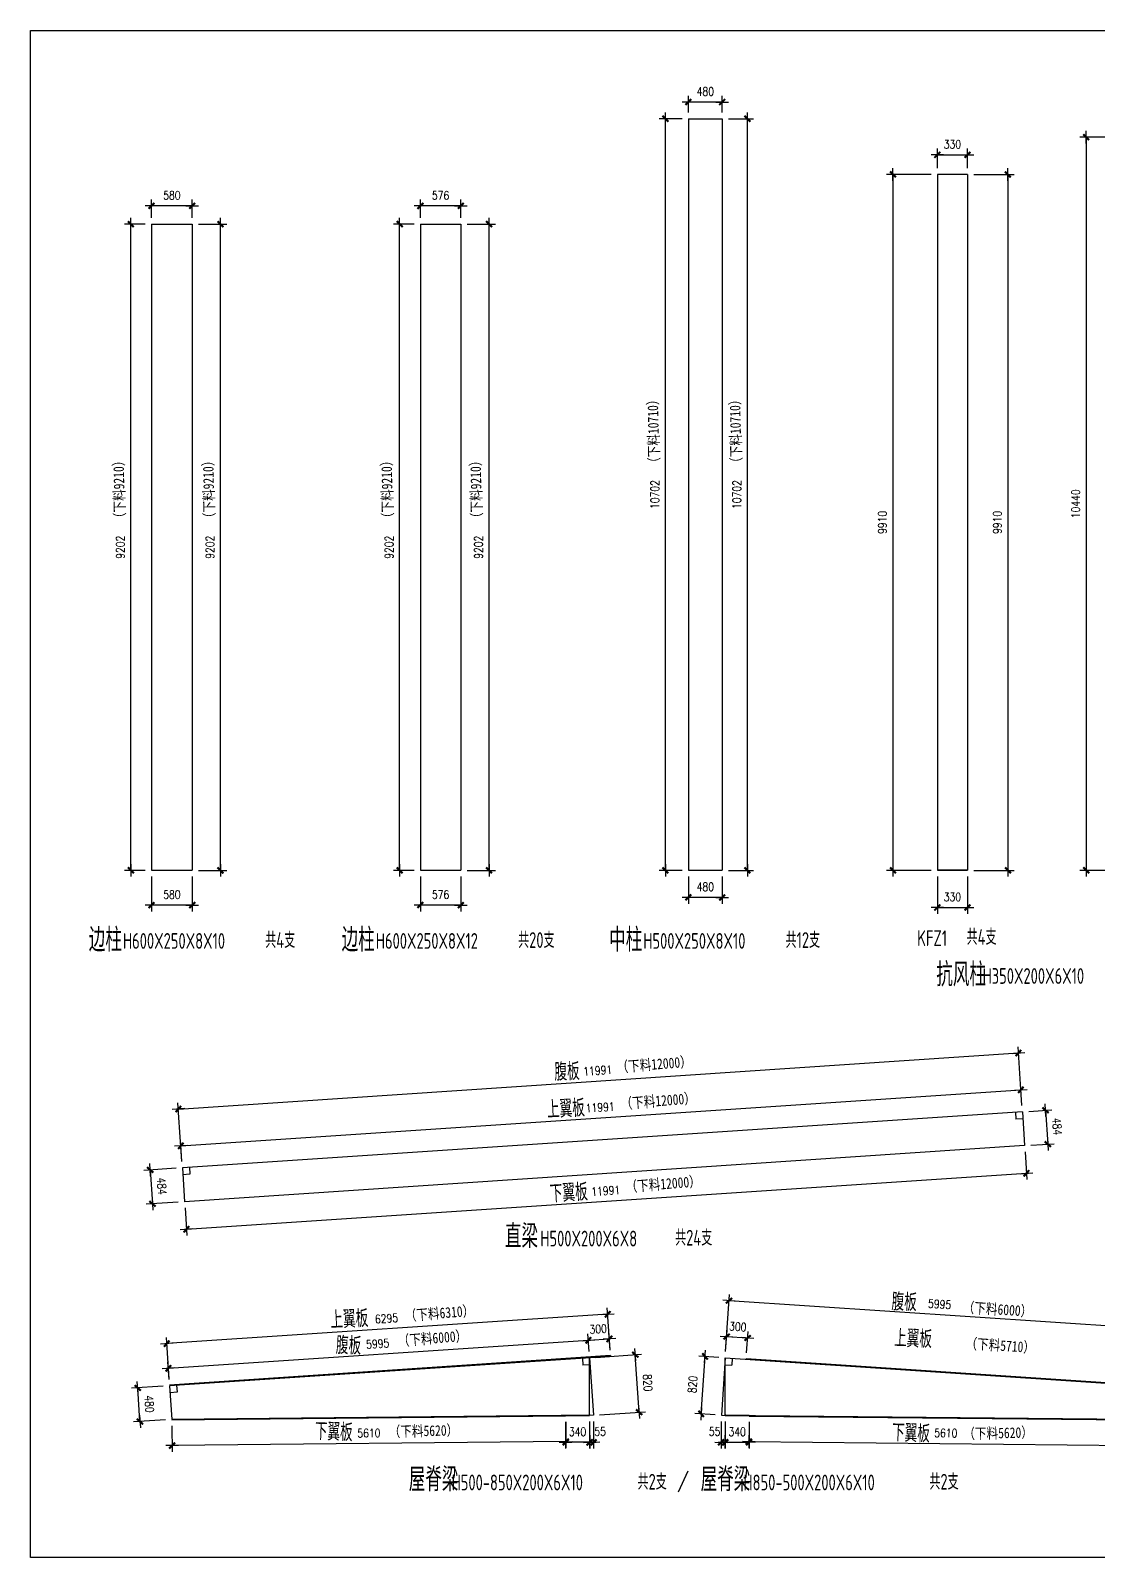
# Model space of a CAD drawing. Header units: millimetres. Extents: x 2451220 to 4527627, y -5186613 to -1639140.
# Drawn here: x 2515891 to 2531087, y -1719655 to -1697911 of the extents above; entities that cross this region are included whole.
import ezdxf

# ---------------------------------------------------------------- set-up
doc = ezdxf.new("R2010")
doc.units = ezdxf.units.MM
doc.header["$LTSCALE"] = 1000
doc.header["$PDMODE"] = 34
doc.linetypes.add('CENTER', pattern=[50.8, 31.75, -6.35, 6.35, -6.35])
doc.layers.add('轴线层', color=1, linetype='CENTER', lineweight=15)
doc.styles.add('-宋体', font='', dxfattribs={"width": 0.8})
doc.styles.add('DIM_FONT', font='simplex.shx', dxfattribs={"width": 0.8, "bigfont": 'hztxt.shx'})
doc.styles.get("Standard").update_dxf_attribs({"font": 'txt', "bigfont": 'gbcbig.shx'})
doc.styles.add('TSSD_Label', font='Tssdeng.shx', dxfattribs={"width": 0.7, "bigfont": 'hztxt.shx'})
doc.styles.get('-宋体').set_extended_font_data('SimSun')
doc.dimstyles.new('WGH(1)', dxfattribs={"dimscale": 1.2, "dimtxt": 100, "dimasz": 0.5, "dimexe": 75, "dimexo": 75, "dimgap": 75, "dimtad": 1, "dimdec": 0, "dimzin": 0, "dimdsep": 46, "dimtxsty": 'DIM_FONT', "dimblk1": '_DIMX', "dimblk2": '_DIMX', "dimsah": 1, "dimcen": 0.09, "dimclrd": 3, "dimclre": 3, "dimclrt": 7, "dimadec": 0, "dimazin": 0, "dimtfac": 1, "dimtdec": 0, "dimtix": 1, "dimtmove": 2, "dimatfit": 3, "dimldrblk": '_DIMX', "dimfxl": 1, "dimtolj": 1, "dimtzin": 0, "dimarcsym": 0})

# ---------------------------------------------------------------- blocks, each defined once
blk = doc.blocks.new('_DIMX')
blk.add_line((-150, 0), (150, 0))
at = {"const_width": 50}
blk.add_lwpolyline([(-70, -70), (70, 70)], dxfattribs=at)
blk = doc.blocks.new('*D1125')
at = {"color": 3, "lineweight": -2}
for p, q in [((2517524, -1700668), (2517230, -1700668)), ((2517320, -1709869), (2517320, -1700668)), ((2517524, -1709870), (2517230, -1709870))]:
    blk.add_line(p, q, dxfattribs=at)
at = {"layer": 'Defpoints', "color": 0}
for p in [(2517320, -1700668), (2517614, -1700668), (2517614, -1709870)]:
    blk.add_point(p, dxfattribs=at)
at = {"color": 3, "lineweight": -2, "xscale": 0.6, "yscale": 0.6, "zscale": 0.6}
for p, rotation in [((2517320, -1700668), 90), ((2517320, -1709870), 270)]:
    blk.add_blockref('_DIMX', p, dxfattribs=dict(at, rotation=rotation))
at = {"color": 7, "insert": (2517170, -1705269), "char_height": 120, "attachment_point": 5, "rotation": 90, "style": 'DIM_FONT'}
blk.add_mtext('\\A1;9202', dxfattribs=at)
blk = doc.blocks.new('*D1126')
at = {"color": 3, "lineweight": -2}
for p, q in [((2518284, -1700668), (2518686, -1700668)), ((2518596, -1709869), (2518596, -1700668)), ((2518284, -1709870), (2518686, -1709870))]:
    blk.add_line(p, q, dxfattribs=at)
at = {"layer": 'Defpoints', "color": 0}
for p in [(2518194, -1700668), (2518596, -1700668), (2518194, -1709870)]:
    blk.add_point(p, dxfattribs=at)
at = {"color": 3, "lineweight": -2, "xscale": 0.6, "yscale": 0.6, "zscale": 0.6}
for p, rotation in [((2518596, -1700668), 90), ((2518596, -1709870), 270)]:
    blk.add_blockref('_DIMX', p, dxfattribs=dict(at, rotation=rotation))
at = {"color": 7, "insert": (2518446, -1705269), "char_height": 120, "attachment_point": 5, "rotation": 90, "style": 'DIM_FONT'}
blk.add_mtext('\\A1;9202', dxfattribs=at)
blk = doc.blocks.new('*D1127')
at = {"color": 3, "lineweight": -2}
for p, q in [((2517614, -1709960), (2517614, -1710455)), ((2518194, -1709960), (2518194, -1710455)), ((2518194, -1710365), (2517615, -1710365))]:
    blk.add_line(p, q, dxfattribs=at)
at = {"layer": 'Defpoints', "color": 0}
for p in [(2517614, -1709870), (2518194, -1709870), (2517614, -1710365)]:
    blk.add_point(p, dxfattribs=at)
at = {"color": 3, "lineweight": -2, "xscale": 0.6, "yscale": 0.6, "zscale": 0.6, "rotation": 180}
blk.add_blockref('_DIMX', (2517614, -1710365), dxfattribs=at)
at = {"color": 3, "lineweight": -2, "xscale": 0.6, "yscale": 0.6, "zscale": 0.6}
blk.add_blockref('_DIMX', (2518194, -1710365), dxfattribs=at)
at = {"color": 7, "insert": (2517904, -1710215), "char_height": 120, "attachment_point": 5, "style": 'DIM_FONT'}
blk.add_mtext('\\A1;580', dxfattribs=at)
blk = doc.blocks.new('*D1128')
at = {"color": 3, "lineweight": -2}
for p, q in [((2517614, -1700578), (2517614, -1700318)), ((2518194, -1700578), (2518194, -1700318)), ((2518194, -1700408), (2517615, -1700408))]:
    blk.add_line(p, q, dxfattribs=at)
at = {"layer": 'Defpoints', "color": 0}
for p in [(2517614, -1700408), (2517614, -1700668), (2518194, -1700668)]:
    blk.add_point(p, dxfattribs=at)
at = {"color": 3, "lineweight": -2, "xscale": 0.6, "yscale": 0.6, "zscale": 0.6, "rotation": 180}
blk.add_blockref('_DIMX', (2517614, -1700408), dxfattribs=at)
at = {"color": 3, "lineweight": -2, "xscale": 0.6, "yscale": 0.6, "zscale": 0.6}
blk.add_blockref('_DIMX', (2518194, -1700408), dxfattribs=at)
at = {"color": 7, "insert": (2517904, -1700258), "char_height": 120, "attachment_point": 5, "style": 'DIM_FONT'}
blk.add_mtext('\\A1;580', dxfattribs=at)
blk = doc.blocks.new('*D1129')
at = {"color": 3, "lineweight": -2}
for p, q in [((2521353, -1700668), (2521058, -1700668)), ((2521148, -1709869), (2521148, -1700668)), ((2521353, -1709870), (2521058, -1709870))]:
    blk.add_line(p, q, dxfattribs=at)
at = {"layer": 'Defpoints', "color": 0}
for p in [(2521148, -1700668), (2521443, -1700668), (2521443, -1709870)]:
    blk.add_point(p, dxfattribs=at)
at = {"color": 3, "lineweight": -2, "xscale": 0.6, "yscale": 0.6, "zscale": 0.6}
for p, rotation in [((2521148, -1700668), 90), ((2521148, -1709870), 270)]:
    blk.add_blockref('_DIMX', p, dxfattribs=dict(at, rotation=rotation))
at = {"color": 7, "insert": (2520998, -1705269), "char_height": 120, "attachment_point": 5, "rotation": 90, "style": 'DIM_FONT'}
blk.add_mtext('\\A1;9202', dxfattribs=at)
blk = doc.blocks.new('*D1130')
at = {"color": 3, "lineweight": -2}
for p, q in [((2522109, -1700668), (2522511, -1700668)), ((2522421, -1709869), (2522421, -1700668)), ((2522109, -1709870), (2522511, -1709870))]:
    blk.add_line(p, q, dxfattribs=at)
at = {"layer": 'Defpoints', "color": 0}
for p in [(2522019, -1700668), (2522421, -1700668), (2522019, -1709870)]:
    blk.add_point(p, dxfattribs=at)
at = {"color": 3, "lineweight": -2, "xscale": 0.6, "yscale": 0.6, "zscale": 0.6}
for p, rotation in [((2522421, -1700668), 90), ((2522421, -1709870), 270)]:
    blk.add_blockref('_DIMX', p, dxfattribs=dict(at, rotation=rotation))
at = {"color": 7, "insert": (2522271, -1705269), "char_height": 120, "attachment_point": 5, "rotation": 90, "style": 'DIM_FONT'}
blk.add_mtext('\\A1;9202', dxfattribs=at)
blk = doc.blocks.new('*D1131')
at = {"color": 3, "lineweight": -2}
for p, q in [((2521443, -1709960), (2521443, -1710455)), ((2522019, -1709960), (2522019, -1710455)), ((2522018, -1710365), (2521443, -1710365))]:
    blk.add_line(p, q, dxfattribs=at)
at = {"layer": 'Defpoints', "color": 0}
for p in [(2521443, -1709870), (2522019, -1709870), (2521443, -1710365)]:
    blk.add_point(p, dxfattribs=at)
at = {"color": 3, "lineweight": -2, "xscale": 0.6, "yscale": 0.6, "zscale": 0.6, "rotation": 180}
blk.add_blockref('_DIMX', (2521443, -1710365), dxfattribs=at)
at = {"color": 3, "lineweight": -2, "xscale": 0.6, "yscale": 0.6, "zscale": 0.6}
blk.add_blockref('_DIMX', (2522019, -1710365), dxfattribs=at)
at = {"color": 7, "insert": (2521731, -1710215), "char_height": 120, "attachment_point": 5, "style": 'DIM_FONT'}
blk.add_mtext('\\A1;576', dxfattribs=at)
blk = doc.blocks.new('*D1132')
at = {"color": 3, "lineweight": -2}
for p, q in [((2521443, -1700578), (2521443, -1700318)), ((2522019, -1700578), (2522019, -1700318)), ((2522018, -1700408), (2521443, -1700408))]:
    blk.add_line(p, q, dxfattribs=at)
at = {"layer": 'Defpoints', "color": 0}
for p in [(2521443, -1700408), (2521443, -1700668), (2522019, -1700668)]:
    blk.add_point(p, dxfattribs=at)
at = {"color": 3, "lineweight": -2, "xscale": 0.6, "yscale": 0.6, "zscale": 0.6, "rotation": 180}
blk.add_blockref('_DIMX', (2521443, -1700408), dxfattribs=at)
at = {"color": 3, "lineweight": -2, "xscale": 0.6, "yscale": 0.6, "zscale": 0.6}
blk.add_blockref('_DIMX', (2522019, -1700408), dxfattribs=at)
at = {"color": 7, "insert": (2521731, -1700258), "char_height": 120, "attachment_point": 5, "style": 'DIM_FONT'}
blk.add_mtext('\\A1;576', dxfattribs=at)
blk = doc.blocks.new('*D1137')
at = {"color": 3, "lineweight": -2}
for p, q in [((2525261, -1709960), (2525261, -1710345)), ((2525741, -1709960), (2525741, -1710345)), ((2525740, -1710255), (2525262, -1710255))]:
    blk.add_line(p, q, dxfattribs=at)
at = {"layer": 'Defpoints', "color": 0}
for p in [(2525261, -1709870), (2525741, -1709870), (2525261, -1710255)]:
    blk.add_point(p, dxfattribs=at)
at = {"color": 3, "lineweight": -2, "xscale": 0.6, "yscale": 0.6, "zscale": 0.6, "rotation": 180}
blk.add_blockref('_DIMX', (2525261, -1710255), dxfattribs=at)
at = {"color": 3, "lineweight": -2, "xscale": 0.6, "yscale": 0.6, "zscale": 0.6}
blk.add_blockref('_DIMX', (2525741, -1710255), dxfattribs=at)
at = {"color": 7, "insert": (2525501, -1710105), "char_height": 120, "attachment_point": 5, "style": 'DIM_FONT'}
blk.add_mtext('\\A1;480', dxfattribs=at)
blk = doc.blocks.new('*D1138')
at = {"color": 3, "lineweight": -2}
for p, q in [((2525171, -1699168), (2524843, -1699168)), ((2524933, -1709869), (2524933, -1699168)), ((2525171, -1709870), (2524843, -1709870))]:
    blk.add_line(p, q, dxfattribs=at)
at = {"layer": 'Defpoints', "color": 0}
for p in [(2524933, -1699168), (2525261, -1699168), (2525261, -1709870)]:
    blk.add_point(p, dxfattribs=at)
at = {"color": 3, "lineweight": -2, "xscale": 0.6, "yscale": 0.6, "zscale": 0.6}
for p, rotation in [((2524933, -1699168), 90), ((2524933, -1709870), 270)]:
    blk.add_blockref('_DIMX', p, dxfattribs=dict(at, rotation=rotation))
at = {"color": 7, "insert": (2524783, -1704519), "char_height": 120, "attachment_point": 5, "rotation": 90, "style": 'DIM_FONT'}
blk.add_mtext('\\A1;10702', dxfattribs=at)
blk = doc.blocks.new('*D1139')
at = {"color": 3, "lineweight": -2}
for p, q in [((2525831, -1699168), (2526190, -1699168)), ((2526100, -1709869), (2526100, -1699168)), ((2525831, -1709870), (2526190, -1709870))]:
    blk.add_line(p, q, dxfattribs=at)
at = {"layer": 'Defpoints', "color": 0}
for p in [(2525741, -1699168), (2526100, -1699168), (2525741, -1709870)]:
    blk.add_point(p, dxfattribs=at)
at = {"color": 3, "lineweight": -2, "xscale": 0.6, "yscale": 0.6, "zscale": 0.6}
for p, rotation in [((2526100, -1699168), 90), ((2526100, -1709870), 270)]:
    blk.add_blockref('_DIMX', p, dxfattribs=dict(at, rotation=rotation))
at = {"color": 7, "insert": (2525950, -1704519), "char_height": 120, "attachment_point": 5, "rotation": 90, "style": 'DIM_FONT'}
blk.add_mtext('\\A1;10702', dxfattribs=at)
blk = doc.blocks.new('*D1140')
at = {"color": 3, "lineweight": -2}
for p, q in [((2525261, -1699078), (2525261, -1698839)), ((2525740, -1698929), (2525262, -1698929)), ((2525741, -1699078), (2525741, -1698839))]:
    blk.add_line(p, q, dxfattribs=at)
at = {"layer": 'Defpoints', "color": 0}
for p in [(2525261, -1698929), (2525261, -1699168), (2525741, -1699168)]:
    blk.add_point(p, dxfattribs=at)
at = {"color": 3, "lineweight": -2, "xscale": 0.6, "yscale": 0.6, "zscale": 0.6, "rotation": 180}
blk.add_blockref('_DIMX', (2525261, -1698929), dxfattribs=at)
at = {"color": 3, "lineweight": -2, "xscale": 0.6, "yscale": 0.6, "zscale": 0.6}
blk.add_blockref('_DIMX', (2525741, -1698929), dxfattribs=at)
at = {"color": 7, "insert": (2525501, -1698779), "char_height": 120, "attachment_point": 5, "style": 'DIM_FONT'}
blk.add_mtext('\\A1;480', dxfattribs=at)
blk = doc.blocks.new('*D1141')
at = {"color": 3, "lineweight": -2}
for p, q in [((2528716, -1699960), (2528084, -1699960)), ((2528174, -1699960), (2528174, -1709869)), ((2528716, -1709870), (2528084, -1709870))]:
    blk.add_line(p, q, dxfattribs=at)
at = {"layer": 'Defpoints', "color": 0}
for p in [(2528806, -1699960), (2528174, -1709870), (2528806, -1709870)]:
    blk.add_point(p, dxfattribs=at)
at = {"color": 3, "lineweight": -2, "xscale": 0.6, "yscale": 0.6, "zscale": 0.6}
for p, rotation in [((2528174, -1699960), 90), ((2528174, -1709870), 270)]:
    blk.add_blockref('_DIMX', p, dxfattribs=dict(at, rotation=rotation))
at = {"color": 7, "insert": (2528024, -1704915), "char_height": 120, "attachment_point": 5, "rotation": 90, "style": 'DIM_FONT'}
blk.add_mtext('\\A1;9910', dxfattribs=at)
blk = doc.blocks.new('*D1142')
at = {"color": 3, "lineweight": -2}
for p, q in [((2529326, -1699960), (2529901, -1699960)), ((2529811, -1699960), (2529811, -1709869)), ((2529326, -1709870), (2529901, -1709870))]:
    blk.add_line(p, q, dxfattribs=at)
at = {"layer": 'Defpoints', "color": 0}
for p in [(2529236, -1699960), (2529236, -1709870), (2529811, -1709870)]:
    blk.add_point(p, dxfattribs=at)
at = {"color": 3, "lineweight": -2, "xscale": 0.6, "yscale": 0.6, "zscale": 0.6}
for p, rotation in [((2529811, -1699960), 90), ((2529811, -1709870), 270)]:
    blk.add_blockref('_DIMX', p, dxfattribs=dict(at, rotation=rotation))
at = {"color": 7, "insert": (2529661, -1704915), "char_height": 120, "attachment_point": 5, "rotation": 90, "style": 'DIM_FONT'}
blk.add_mtext('\\A1;9910', dxfattribs=at)
blk = doc.blocks.new('*D1143')
at = {"color": 3, "lineweight": -2}
for p, q in [((2528806, -1709960), (2528806, -1710489)), ((2529236, -1709960), (2529236, -1710489)), ((2528807, -1710399), (2529236, -1710399))]:
    blk.add_line(p, q, dxfattribs=at)
at = {"layer": 'Defpoints', "color": 0}
for p in [(2528806, -1709870), (2529236, -1709870), (2529236, -1710399)]:
    blk.add_point(p, dxfattribs=at)
at = {"color": 3, "lineweight": -2, "xscale": 0.6, "yscale": 0.6, "zscale": 0.6, "rotation": 180}
blk.add_blockref('_DIMX', (2528806, -1710399), dxfattribs=at)
at = {"color": 3, "lineweight": -2, "xscale": 0.6, "yscale": 0.6, "zscale": 0.6}
blk.add_blockref('_DIMX', (2529236, -1710399), dxfattribs=at)
at = {"color": 7, "insert": (2529021, -1710249), "char_height": 120, "attachment_point": 5, "style": 'DIM_FONT'}
blk.add_mtext('\\A1;330', dxfattribs=at)
blk = doc.blocks.new('*D1144')
at = {"color": 3, "lineweight": -2}
for p, q in [((2528806, -1699870), (2528806, -1699591)), ((2528807, -1699681), (2529236, -1699681)), ((2529236, -1699870), (2529236, -1699591))]:
    blk.add_line(p, q, dxfattribs=at)
at = {"layer": 'Defpoints', "color": 0}
for p in [(2529236, -1699681), (2528806, -1699960), (2529236, -1699960)]:
    blk.add_point(p, dxfattribs=at)
at = {"color": 3, "lineweight": -2, "xscale": 0.6, "yscale": 0.6, "zscale": 0.6, "rotation": 180}
blk.add_blockref('_DIMX', (2528806, -1699681), dxfattribs=at)
at = {"color": 3, "lineweight": -2, "xscale": 0.6, "yscale": 0.6, "zscale": 0.6}
blk.add_blockref('_DIMX', (2529236, -1699681), dxfattribs=at)
at = {"color": 7, "insert": (2529021, -1699531), "char_height": 120, "attachment_point": 5, "style": 'DIM_FONT'}
blk.add_mtext('\\A1;330', dxfattribs=at)
blk = doc.blocks.new('*D1145')
at = {"color": 3, "lineweight": -2}
for p, q in [((2531468, -1699430), (2530836, -1699430)), ((2530926, -1699430), (2530926, -1709869)), ((2531468, -1709870), (2530836, -1709870))]:
    blk.add_line(p, q, dxfattribs=at)
at = {"layer": 'Defpoints', "color": 0}
for p in [(2531558, -1699430), (2530926, -1709870), (2531558, -1709870)]:
    blk.add_point(p, dxfattribs=at)
at = {"color": 3, "lineweight": -2, "xscale": 0.6, "yscale": 0.6, "zscale": 0.6}
for p, rotation in [((2530926, -1699430), 90), ((2530926, -1709870), 270)]:
    blk.add_blockref('_DIMX', p, dxfattribs=dict(at, rotation=rotation))
at = {"color": 7, "insert": (2530776, -1704650), "char_height": 120, "attachment_point": 5, "rotation": 90, "style": 'DIM_FONT'}
blk.add_mtext('\\A1;10440', dxfattribs=at)
blk = doc.blocks.new('*D1171')
at = {"color": 3, "lineweight": -2}
for p, q in [((2517963, -1714111), (2517505, -1714142)), ((2517595, -1714136), (2517627, -1714618)), ((2517995, -1714594), (2517537, -1714625))]:
    blk.add_line(p, q, dxfattribs=at)
at = {"layer": 'Defpoints', "color": 0}
for p in [(2518053, -1714105), (2517627, -1714619), (2518085, -1714588)]:
    blk.add_point(p, dxfattribs=at)
at = {"color": 3, "lineweight": -2, "xscale": 0.6, "yscale": 0.6, "zscale": 0.6}
for p, rotation in [((2517595, -1714136), 93.81407483426835), ((2517627, -1714619), 273.8140748342684)]:
    blk.add_blockref('_DIMX', p, dxfattribs=dict(at, rotation=rotation))
at = {"color": 7, "insert": (2517760, -1714367), "char_height": 120, "attachment_point": 5, "rotation": 273.8141, "style": 'DIM_FONT'}
blk.add_mtext('\\A1;484', dxfattribs=at)
blk = doc.blocks.new('*D1172')
at = {"color": 3, "lineweight": -2}
for p, q in [((2530011, -1713218), (2529990, -1712906)), ((2518033, -1713793), (2529996, -1712996)), ((2518047, -1714015), (2518026, -1713704))]:
    blk.add_line(p, q, dxfattribs=at)
at = {"layer": 'Defpoints', "color": 0}
for p in [(2529996, -1712996), (2530017, -1713308), (2518053, -1714105)]:
    blk.add_point(p, dxfattribs=at)
at = {"color": 3, "lineweight": -2, "xscale": 0.6, "yscale": 0.6, "zscale": 0.6}
for p, rotation in [((2529996, -1712996), 3.8140748342874), ((2518032, -1713793), 183.8140748342874)]:
    blk.add_blockref('_DIMX', p, dxfattribs=dict(at, rotation=rotation))
at = {"color": 7, "insert": (2524004, -1713245), "char_height": 120, "attachment_point": 5, "rotation": 3.8141, "style": 'DIM_FONT'}
blk.add_mtext('\\A1;11991', dxfattribs=at)
blk = doc.blocks.new('*D1173')
at = {"color": 3, "lineweight": -2}
for p, q in [((2530055, -1713880), (2530081, -1714273)), ((2518112, -1714981), (2530075, -1714184)), ((2518091, -1714678), (2518117, -1715071))]:
    blk.add_line(p, q, dxfattribs=at)
at = {"layer": 'Defpoints', "color": 0}
for p in [(2530049, -1713791), (2530075, -1714184), (2518085, -1714588)]:
    blk.add_point(p, dxfattribs=at)
at = {"color": 3, "lineweight": -2, "xscale": 0.6, "yscale": 0.6, "zscale": 0.6}
for p, rotation in [((2530075, -1714184), 3.814074834282947), ((2518111, -1714981), 183.8140748342829)]:
    blk.add_blockref('_DIMX', p, dxfattribs=dict(at, rotation=rotation))
at = {"color": 7, "insert": (2524083, -1714433), "char_height": 120, "attachment_point": 5, "rotation": 3.8141, "style": 'DIM_FONT'}
blk.add_mtext('\\A1;11991', dxfattribs=at)
blk = doc.blocks.new('*D1174')
at = {"color": 3, "lineweight": -2}
for p, q in [((2530107, -1713302), (2530436, -1713280)), ((2530347, -1713286), (2530379, -1713768)), ((2530139, -1713785), (2530469, -1713763))]:
    blk.add_line(p, q, dxfattribs=at)
at = {"layer": 'Defpoints', "color": 0}
for p in [(2530017, -1713308), (2530049, -1713791), (2530379, -1713769)]:
    blk.add_point(p, dxfattribs=at)
at = {"color": 3, "lineweight": -2, "xscale": 0.6, "yscale": 0.6, "zscale": 0.6}
for p, rotation in [((2530347, -1713286), 93.81407483426098), ((2530379, -1713769), 273.814074834261)]:
    blk.add_blockref('_DIMX', p, dxfattribs=dict(at, rotation=rotation))
at = {"color": 7, "insert": (2530512, -1713517), "char_height": 120, "attachment_point": 5, "rotation": 273.8141, "style": 'DIM_FONT'}
blk.add_mtext('\\A1;484', dxfattribs=at)
blk = doc.blocks.new('*D1175')
at = {"color": 3, "lineweight": -2}
for p, q in [((2517998, -1713269), (2529961, -1712471)), ((2530011, -1713218), (2529955, -1712381)), ((2518047, -1714015), (2517991, -1713179))]:
    blk.add_line(p, q, dxfattribs=at)
at = {"layer": 'Defpoints', "color": 0}
for p in [(2529961, -1712471), (2530017, -1713308), (2518053, -1714105)]:
    blk.add_point(p, dxfattribs=at)
at = {"color": 3, "lineweight": -2, "xscale": 0.6, "yscale": 0.6, "zscale": 0.6}
for p, rotation in [((2529961, -1712471), 3.8140748342874), ((2517997, -1713269), 183.8140748342874)]:
    blk.add_blockref('_DIMX', p, dxfattribs=dict(at, rotation=rotation))
at = {"color": 7, "insert": (2523969, -1712720), "char_height": 120, "attachment_point": 5, "rotation": 3.8141, "style": 'DIM_FONT'}
blk.add_mtext('\\A1;11991', dxfattribs=at)
blk = doc.blocks.new('*D1176')
at = {"color": 3, "lineweight": -2}
for p, q in [((2523942, -1716805), (2524593, -1716761)), ((2524558, -1717585), (2524504, -1716768)), ((2523996, -1717623), (2524648, -1717580))]:
    blk.add_line(p, q, dxfattribs=at)
at = {"layer": 'Defpoints', "color": 0}
for p in [(2523852, -1716811), (2524504, -1716767), (2523907, -1717629)]:
    blk.add_point(p, dxfattribs=at)
at = {"color": 3, "lineweight": -2, "xscale": 0.6, "yscale": 0.6, "zscale": 0.6}
for p, rotation in [((2524504, -1716767), 93.81407483431201), ((2524558, -1717586), 273.814074834312)]:
    blk.add_blockref('_DIMX', p, dxfattribs=dict(at, rotation=rotation))
at = {"color": 7, "insert": (2524681, -1717167), "char_height": 120, "attachment_point": 5, "rotation": 273.8141, "style": 'DIM_FONT'}
blk.add_mtext('\\A1;820', dxfattribs=at)
blk = doc.blocks.new('*D1177')
at = {"color": 3, "lineweight": -2}
for p, q in [((2517781, -1717216), (2517327, -1717246)), ((2517449, -1717718), (2517417, -1717240)), ((2517813, -1717695), (2517359, -1717725))]:
    blk.add_line(p, q, dxfattribs=at)
at = {"layer": 'Defpoints', "color": 0}
for p in [(2517417, -1717240), (2517871, -1717210), (2517903, -1717689)]:
    blk.add_point(p, dxfattribs=at)
at = {"color": 3, "lineweight": -2, "xscale": 0.6, "yscale": 0.6, "zscale": 0.6}
for p, rotation in [((2517417, -1717240), 93.81407483431252), ((2517449, -1717719), 273.8140748343125)]:
    blk.add_blockref('_DIMX', p, dxfattribs=dict(at, rotation=rotation))
at = {"color": 7, "insert": (2517583, -1717469), "char_height": 120, "attachment_point": 5, "rotation": 273.8141, "style": 'DIM_FONT'}
blk.add_mtext('\\A1;480', dxfattribs=at)
blk = doc.blocks.new('*D1178')
at = {"color": 3, "lineweight": -2}
for p, q in [((2523513, -1717723), (2523517, -1718095)), ((2517904, -1717779), (2517907, -1718151)), ((2523515, -1718005), (2517907, -1718061))]:
    blk.add_line(p, q, dxfattribs=at)
at = {"layer": 'Defpoints', "color": 0}
for p in [(2517903, -1717689), (2523512, -1717633), (2517906, -1718061)]:
    blk.add_point(p, dxfattribs=at)
at = {"color": 3, "lineweight": -2, "xscale": 0.6, "yscale": 0.6, "zscale": 0.6}
for p, rotation in [((2523516, -1718005), 0.5689188088464903), ((2517906, -1718061), 180.5689188088465)]:
    blk.add_blockref('_DIMX', p, dxfattribs=dict(at, rotation=rotation))
at = {"color": 7, "insert": (2520710, -1717883), "char_height": 120, "attachment_point": 5, "rotation": 0.5689, "style": 'DIM_FONT'}
blk.add_mtext('\\A1;5610', dxfattribs=at)
blk = doc.blocks.new('*D1179')
at = {"color": 3, "lineweight": -2}
for p, q in [((2517855, -1716961), (2523835, -1716562)), ((2523846, -1716721), (2523830, -1716472)), ((2517865, -1717120), (2517848, -1716871))]:
    blk.add_line(p, q, dxfattribs=at)
at = {"layer": 'Defpoints', "color": 0}
for p in [(2523836, -1716562), (2523852, -1716811), (2517871, -1717210)]:
    blk.add_point(p, dxfattribs=at)
at = {"color": 3, "lineweight": -2, "xscale": 0.6, "yscale": 0.6, "zscale": 0.6}
for p, rotation in [((2523836, -1716562), 3.814074834289461), ((2517854, -1716961), 183.8140748342894)]:
    blk.add_blockref('_DIMX', p, dxfattribs=dict(at, rotation=rotation))
at = {"color": 7, "insert": (2520835, -1716612), "char_height": 120, "attachment_point": 5, "rotation": 3.8141, "style": 'DIM_FONT'}
blk.add_mtext('\\A1;5995', dxfattribs=at)
blk = doc.blocks.new('*D1180')
at = {"color": 3, "lineweight": -2}
for p, q in [((2523846, -1716721), (2523830, -1716472)), ((2523835, -1716562), (2523834, -1716562)), ((2523836, -1716562), (2524135, -1716542)), ((2524145, -1716701), (2524129, -1716452)), ((2524135, -1716542), (2524136, -1716542))]:
    blk.add_line(p, q, dxfattribs=at)
at = {"layer": 'Defpoints', "color": 0}
for p in [(2524135, -1716542), (2523852, -1716811), (2524151, -1716791)]:
    blk.add_point(p, dxfattribs=at)
at = {"color": 3, "lineweight": -2, "xscale": 0.6, "yscale": 0.6, "zscale": 0.6}
for p, rotation in [((2523836, -1716562), 3.814074823641809), ((2524135, -1716542), 183.8140748236418)]:
    blk.add_blockref('_DIMX', p, dxfattribs=dict(at, rotation=rotation))
at = {"color": 7, "insert": (2523975, -1716402), "char_height": 120, "attachment_point": 5, "rotation": 3.8141, "style": 'DIM_FONT'}
blk.add_mtext('\\A1;300', dxfattribs=at)
blk = doc.blocks.new('*D1181')
at = {"color": 3, "lineweight": -2}
for p, q in [((2524111, -1716191), (2517831, -1716610)), ((2524145, -1716691), (2524105, -1716101)), ((2517864, -1717110), (2517825, -1716520))]:
    blk.add_line(p, q, dxfattribs=at)
at = {"layer": 'Defpoints', "color": 0}
for p in [(2517831, -1716610), (2524151, -1716781), (2517870, -1717200)]:
    blk.add_point(p, dxfattribs=at)
at = {"color": 3, "lineweight": -2, "xscale": 0.6, "yscale": 0.6, "zscale": 0.6}
for p, rotation in [((2524111, -1716191), 3.814074834293208), ((2517831, -1716610), 183.8140748342932)]:
    blk.add_blockref('_DIMX', p, dxfattribs=dict(at, rotation=rotation))
at = {"color": 7, "insert": (2520961, -1716251), "char_height": 120, "attachment_point": 5, "rotation": 3.8141, "style": 'DIM_FONT'}
blk.add_mtext('\\A1;6295', dxfattribs=at)
blk = doc.blocks.new('*D1182')
at = {"color": 3, "lineweight": -2}
for p, q in [((2523512, -1717723), (2523512, -1718105)), ((2523852, -1717723), (2523852, -1718105)), ((2523512, -1718015), (2523511, -1718015)), ((2523852, -1718015), (2523512, -1718015)), ((2523853, -1718015), (2523853, -1718015))]:
    blk.add_line(p, q, dxfattribs=at)
at = {"layer": 'Defpoints', "color": 0}
for p in [(2523512, -1717633), (2523852, -1717633), (2523512, -1718015)]:
    blk.add_point(p, dxfattribs=at)
at = {"color": 3, "lineweight": -2, "xscale": 0.6, "yscale": 0.6, "zscale": 0.6}
blk.add_blockref('_DIMX', (2523512, -1718015), dxfattribs=at)
at = {"color": 3, "lineweight": -2, "xscale": 0.6, "yscale": 0.6, "zscale": 0.6, "rotation": 180}
blk.add_blockref('_DIMX', (2523852, -1718015), dxfattribs=at)
at = {"color": 7, "insert": (2523682, -1717865), "char_height": 120, "attachment_point": 5, "style": 'DIM_FONT'}
blk.add_mtext('\\A1;340', dxfattribs=at)
blk = doc.blocks.new('*D1183')
at = {"color": 3, "lineweight": -2}
for p, q in [((2523853, -1717719), (2523857, -1718105)), ((2523908, -1717719), (2523911, -1718105)), ((2523855, -1718015), (2523855, -1718015)), ((2523856, -1718015), (2523911, -1718015)), ((2523911, -1718015), (2523912, -1718015))]:
    blk.add_line(p, q, dxfattribs=at)
at = {"layer": 'Defpoints', "color": 0}
for p in [(2523852, -1717630), (2523907, -1717629), (2523911, -1718015)]:
    blk.add_point(p, dxfattribs=at)
at = {"color": 3, "lineweight": -2, "xscale": 0.6, "yscale": 0.6, "zscale": 0.6}
for p, rotation in [((2523856, -1718015), 0.5689188092498476), ((2523911, -1718015), 180.5689188092498)]:
    blk.add_blockref('_DIMX', p, dxfattribs=dict(at, rotation=rotation))
at = {"color": 7, "insert": (2524003, -1717861), "char_height": 120, "attachment_point": 5, "rotation": 0.5689, "style": 'DIM_FONT'}
blk.add_mtext('\\A1;55', dxfattribs=at)
blk = doc.blocks.new('*D1185')
at = {"color": 3, "lineweight": -2}
for p, q in [((2526124, -1717723), (2526120, -1718095)), ((2531733, -1717779), (2531729, -1718151)), ((2526121, -1718005), (2531730, -1718061))]:
    blk.add_line(p, q, dxfattribs=at)
at = {"layer": 'Defpoints', "color": 0}
for p in [(2526125, -1717633), (2531734, -1717689), (2531730, -1718061)]:
    blk.add_point(p, dxfattribs=at)
at = {"color": 3, "lineweight": -2, "xscale": 0.6, "yscale": 0.6, "zscale": 0.6}
for p, rotation in [((2526121, -1718005), 179.4310811911535), ((2531730, -1718061), 359.4310811911536)]:
    blk.add_blockref('_DIMX', p, dxfattribs=dict(at, rotation=rotation))
at = {"color": 7, "insert": (2528927, -1717883), "char_height": 120, "attachment_point": 5, "rotation": 359.4311, "style": 'DIM_FONT'}
blk.add_mtext('\\A1;5610', dxfattribs=at)
blk = doc.blocks.new('*D1186')
at = {"color": 3, "lineweight": -2}
for p, q in [((2525785, -1717723), (2525785, -1718105)), ((2526125, -1717723), (2526125, -1718105)), ((2525784, -1718015), (2525783, -1718015)), ((2525785, -1718015), (2526125, -1718015)), ((2526125, -1718015), (2526126, -1718015))]:
    blk.add_line(p, q, dxfattribs=at)
at = {"layer": 'Defpoints', "color": 0}
for p in [(2525785, -1717633), (2526125, -1717633), (2526125, -1718015)]:
    blk.add_point(p, dxfattribs=at)
at = {"color": 3, "lineweight": -2, "xscale": 0.6, "yscale": 0.6, "zscale": 0.6}
blk.add_blockref('_DIMX', (2525785, -1718015), dxfattribs=at)
at = {"color": 3, "lineweight": -2, "xscale": 0.6, "yscale": 0.6, "zscale": 0.6, "rotation": 180}
blk.add_blockref('_DIMX', (2526125, -1718015), dxfattribs=at)
at = {"color": 7, "insert": (2525955, -1717865), "char_height": 120, "attachment_point": 5, "style": 'DIM_FONT'}
blk.add_mtext('\\A1;340', dxfattribs=at)
blk = doc.blocks.new('*D1187')
at = {"color": 3, "lineweight": -2}
for p, q in [((2525729, -1717719), (2525725, -1718105)), ((2525784, -1717719), (2525780, -1718105)), ((2525726, -1718015), (2525725, -1718015)), ((2525781, -1718015), (2525726, -1718015)), ((2525781, -1718015), (2525782, -1718015))]:
    blk.add_line(p, q, dxfattribs=at)
at = {"layer": 'Defpoints', "color": 0}
for p in [(2525730, -1717629), (2525785, -1717630), (2525726, -1718015)]:
    blk.add_point(p, dxfattribs=at)
at = {"color": 3, "lineweight": -2, "xscale": 0.6, "yscale": 0.6, "zscale": 0.6}
for p, rotation in [((2525726, -1718015), 359.4310811907453), ((2525781, -1718015), 179.4310811907453)]:
    blk.add_blockref('_DIMX', p, dxfattribs=dict(at, rotation=rotation))
at = {"color": 7, "insert": (2525634, -1717861), "char_height": 120, "attachment_point": 5, "rotation": 359.4311, "style": 'DIM_FONT'}
blk.add_mtext('\\A1;55', dxfattribs=at)
blk = doc.blocks.new('*D1188')
at = {"color": 3, "lineweight": -2}
for p, q in [((2525791, -1716721), (2525811, -1716419)), ((2525804, -1716509), (2525804, -1716509)), ((2525805, -1716509), (2526104, -1716529)), ((2526090, -1716741), (2526110, -1716439)), ((2526105, -1716529), (2526105, -1716529))]:
    blk.add_line(p, q, dxfattribs=at)
at = {"layer": 'Defpoints', "color": 0}
for p in [(2526104, -1716529), (2525785, -1716811), (2526084, -1716831)]:
    blk.add_point(p, dxfattribs=at)
at = {"color": 3, "lineweight": -2, "xscale": 0.6, "yscale": 0.6, "zscale": 0.6}
for p, rotation in [((2525805, -1716509), 356.1859251625151), ((2526104, -1716529), 176.1859251625151)]:
    blk.add_blockref('_DIMX', p, dxfattribs=dict(at, rotation=rotation))
at = {"color": 7, "insert": (2525964, -1716369), "char_height": 120, "attachment_point": 5, "rotation": 356.1859, "style": 'DIM_FONT'}
blk.add_mtext('\\A1;300', dxfattribs=at)
blk = doc.blocks.new('*D1189')
at = {"color": 3, "lineweight": -2}
for p, q in [((2525791, -1716721), (2525845, -1715908)), ((2531820, -1716397), (2525839, -1715998)), ((2531772, -1717120), (2531826, -1716307))]:
    blk.add_line(p, q, dxfattribs=at)
at = {"layer": 'Defpoints', "color": 0}
for p in [(2525839, -1715998), (2525785, -1716811), (2531766, -1717210)]:
    blk.add_point(p, dxfattribs=at)
at = {"color": 3, "lineweight": -2, "xscale": 0.6, "yscale": 0.6, "zscale": 0.6}
for p, rotation in [((2525839, -1715998), 176.1859251657058), ((2531820, -1716397), 356.1859251657058)]:
    blk.add_blockref('_DIMX', p, dxfattribs=dict(at, rotation=rotation))
at = {"color": 7, "insert": (2528839, -1716048), "char_height": 120, "attachment_point": 5, "rotation": 356.1859, "style": 'DIM_FONT'}
blk.add_mtext('\\A1;5995', dxfattribs=at)
blk = doc.blocks.new('*D1190')
at = {"color": 3, "lineweight": -2}
for p, q in [((2525695, -1716805), (2525407, -1716786)), ((2525442, -1717609), (2525497, -1716792)), ((2525640, -1717623), (2525353, -1717604))]:
    blk.add_line(p, q, dxfattribs=at)
at = {"layer": 'Defpoints', "color": 0}
for p in [(2525497, -1716792), (2525785, -1716811), (2525730, -1717629)]:
    blk.add_point(p, dxfattribs=at)
at = {"color": 3, "lineweight": -2, "xscale": 0.6, "yscale": 0.6, "zscale": 0.6}
for p, rotation in [((2525497, -1716792), 86.18592516568802), ((2525442, -1717610), 266.185925165688)]:
    blk.add_blockref('_DIMX', p, dxfattribs=dict(at, rotation=rotation))
at = {"color": 7, "insert": (2525320, -1717191), "char_height": 120, "attachment_point": 5, "rotation": 86.1859, "style": 'DIM_FONT'}
blk.add_mtext('\\A1;820', dxfattribs=at)

msp = doc.modelspace()

# ---------------------------------------------------------------- linework, layer by layer
for p, q in [((2525261.1, -1699167.6), (2525261.1, -1709869.6)), ((2525741.1, -1699167.6), (2525741.1, -1709869.6)), ((2528806.1, -1699959.6), (2528806.1, -1709869.6)), ((2529236.1, -1699959.6), (2528806.1, -1699959.6)), ((2529236.1, -1699959.6), (2528806.1, -1699959.6)), ((2529236.1, -1699959.6), (2529236.1, -1709869.6)), ((2517614.3, -1700667.6), (2517614.3, -1709869.6)), ((2518194.3, -1700667.6), (2518194.3, -1709869.6)), ((2521442.7, -1700667.6), (2521442.7, -1709869.6)), ((2522018.7, -1700667.6), (2522018.7, -1709869.6)), ((2517614.3, -1709869.6), (2518194.3, -1709869.6)), ((2517614.3, -1709869.6), (2518194.3, -1709869.6)), ((2517614.3, -1709869.6), (2518194.3, -1709869.6)), ((2521442.7, -1709869.6), (2522018.7, -1709869.6)), ((2521442.7, -1709869.6), (2522018.7, -1709869.6)), ((2521442.7, -1709869.6), (2522018.7, -1709869.6)), ((2525261.1, -1709869.6), (2525741.1, -1709869.6)), ((2525261.1, -1709869.6), (2525741.1, -1709869.6)), ((2525261.1, -1709869.6), (2525741.1, -1709869.6)), ((2525261.1, -1709869.6), (2525741.1, -1709869.6)), ((2528806.1, -1709869.6), (2529236.1, -1709869.6)), ((2529236.1, -1709869.6), (2528806.1, -1709869.6)), ((2530017, -1713307.6), (2518053, -1714105.2)), ((2529917.3, -1713314.3), (2529923.9, -1713414)), ((2530017, -1713307.6), (2530049.2, -1713790.5)), ((2530023.7, -1713407.4), (2529923.9, -1713414)), ((2530049.2, -1713790.5), (2518085.1, -1714588.1)), ((2518053, -1714105.2), (2518085.1, -1714588.1)), ((2518159.4, -1714198.3), (2518059.6, -1714205)), ((2518152.7, -1714098.6), (2518159.4, -1714198.3)), ((2524150.8, -1716781), (2517870.1, -1717199.7)), ((2524151.5, -1716790.9), (2517870.8, -1717209.7)), ((2523752.4, -1716817.5), (2523759, -1716917.3)), ((2523851.5, -1716800.9), (2523852.1, -1716810.9)), ((2523852.1, -1717632.9), (2523852.1, -1716810.9)), ((2523852.1, -1716810.9), (2523906.7, -1717629)), ((2524150.8, -1716781), (2524151.5, -1716790.9)), ((2525784.6, -1716810.9), (2525730.1, -1717629)), ((2525784.6, -1716810.9), (2531766, -1717209.7)), ((2525784.6, -1717632.9), (2525784.6, -1716810.9)), ((2525884.4, -1716817.5), (2525877.7, -1716917.3)), ((2526084.6, -1716820.9), (2526084, -1716830.9)), ((2526084.6, -1716820.9), (2531766.7, -1717199.7)), ((2523858.8, -1716910.7), (2523759, -1716917.3)), ((2525778, -1716910.7), (2525877.7, -1716917.3)), ((2517870.8, -1717209.7), (2517902.7, -1717688.6)), ((2517970.5, -1717203), (2517977.2, -1717302.8)), ((2517977.2, -1717302.8), (2517877.4, -1717309.4)), ((2523906.7, -1717629), (2517902.7, -1717688.6)), ((2523512.1, -1717642.9), (2517902.8, -1717698.6)), ((2525730.1, -1717629), (2531734.1, -1717688.6)), ((2526124.6, -1717642.9), (2531734, -1717698.6)), ((2525250.9, -1718424.4), (2525116.5, -1718724))]:
    msp.add_line(p, q)
at = {"color": 2}
for p, q in [((2525261.1, -1699167.6), (2525741.1, -1699167.6)), ((2517614.3, -1700667.6), (2518194.3, -1700667.6)), ((2521442.7, -1700667.6), (2522018.7, -1700667.6)), ((2523512.1, -1717632.9), (2523852.1, -1717632.9)), ((2523512.1, -1717632.9), (2523512.1, -1717642.9)), ((2523852.1, -1717632.9), (2523512.1, -1717632.9)), ((2523512.1, -1717632.9), (2523512.1, -1717642.9)), ((2523852.1, -1717619), (2523852.1, -1717632.9)), ((2523852.1, -1717619), (2523852.1, -1717632.9)), ((2525784.6, -1717619), (2525784.6, -1717632.9)), ((2525784.6, -1717619), (2525784.6, -1717632.9)), ((2526124.6, -1717632.9), (2525784.6, -1717632.9)), ((2525784.6, -1717632.9), (2526124.6, -1717632.9)), ((2526124.6, -1717632.9), (2526124.6, -1717642.9)), ((2526124.6, -1717632.9), (2526124.6, -1717642.9))]:
    msp.add_line(p, q, dxfattribs=at)
msp.add_lwpolyline([(2515890.7, -1697911.1), (2546634.5, -1697911.1), (2546634.5, -1719654.6), (2515890.7, -1719654.6)], close=True)

# ---------------------------------------------------------------- texts
at = {"color": 0, "style": 'TSSD_Label', "width": 0.7}
for s, height, p in [('边柱', 336.52, (2516720.6, -1711027.1)), ('H600X250X8X10', 224.347, (2517207.7, -1710987.6)), ('共4支', 224.35, (2519233.6, -1710975.1)), ('边柱', 336.52, (2520321.9, -1711027.1)), ('H600X250X8X12', 224.347, (2520809.1, -1710987.6)), ('共20支', 224.35, (2522835, -1710975.1)), ('中柱', 336.52, (2524131.4, -1711027.1)), ('H500X250X8X10', 224.347, (2524618.5, -1710987.6)), ('共12支', 224.35, (2526644.4, -1710975.1)), ('KFZ1', 224.35, (2528519.8, -1710947.6)), ('共4支', 224.35, (2529223, -1710931.1)), ('抗风柱', 336.52, (2528790.8, -1711521.7)), ('H350X200X6X10', 224.347, (2529450.8, -1711486.5)), ('直梁', 336.52, (2522647.8, -1715249.7)), ('H500X200X6X8', 224.347, (2523151.9, -1715225.7)), ('共24支', 224.35, (2525071.4, -1715213.7)), ('屋脊梁', 336.52, (2521277.5, -1718713.4)), ('屋脊梁', 336.52, (2525434.4, -1718713.4)), ('H500-850X200X6X10', 224.347, (2521888.4, -1718698.8)), ('共2支', 224.35, (2524536, -1718688.5)), ('H850-500X200X6X10', 224.347, (2526045.3, -1718698.8)), ('共2支', 224.35, (2528693, -1718688.5))]:
    msp.add_text(s, height=height, dxfattribs=at).set_placement(p)
at = {"layer": '轴线层', "color": 0, "linetype": 'ByBlock', "char_height": 151.2, "attachment_point": 1, "style": '-宋体'}
for s, insert, rotation in [('（下料10710）', (2524697.5, -1704153.8), 91.26557), ('（下料10710）', (2525868, -1704153.8), 91.26557), ('（下料9210）', (2517087.1, -1704941), 91.26557), ('（下料9210）', (2518362.9, -1704941), 91.26557), ('（下料9210）', (2520904.3, -1704941), 91.26557), ('（下料9210）', (2522171.7, -1704941), 91.26557), ('（下料12000）', (2524232.7, -1712598.2), 4.49828), ('（下料12000）', (2524290.3, -1713119.4), 4.49828), ('（下料12000）', (2524361.2, -1714302.1), 4.49828), ('（下料6310）', (2521216.5, -1716138.8), 4.49828), ('（下料6000）', (2529174.9, -1716012.7), 356.28344), ('（下料6000）', (2521116.1, -1716495.7), 4.49828), ('（下料5710）', (2529213.7, -1716528.3), 356.28344), ('（下料5620）', (2520990.7, -1717788), 1.37091), ('（下料5620）', (2529175.5, -1717818.6), 1.37091)]:
    msp.add_mtext_dynamic_manual_height_columns(s, width=1506.743, gutter_width=12.5, heights=[336], dxfattribs=dict(at, insert=insert, rotation=rotation)).dxf.set("width", 1205.394)
at = {"layer": '轴线层', "color": 0, "linetype": 'ByBlock', "char_height": 250, "attachment_point": 1}
for s, insert, rotation in [('腹板', (2523347.6, -1712617.3), 1.92864), ('上翼板', (2523238.6, -1713153.5), 3.10577), ('下翼板', (2523280.2, -1714351.2), 3.24283), ('腹板', (2528158.8, -1715885.6), 357.88284)]:
    msp.add_mtext_dynamic_manual_height_columns(s, width=1506.743, gutter_width=12.5, heights=[336], dxfattribs=dict(at, insert=insert, rotation=rotation))
at = {"layer": '轴线层', "color": 0, "linetype": 'ByBlock', "char_height": 250, "width": 1506.743, "attachment_point": 1}
for s, insert, rotation in [('上翼板', (2520155.3, -1716148.6), 2.81792), ('上翼板', (2528195.3, -1716403.9), 357.88284), ('腹板', (2520244.9, -1716504.9), 357.88284), ('下翼板', (2519944.7, -1717731.2), 357.88284), ('下翼板', (2528165.9, -1717749.3), 357.88284)]:
    msp.add_mtext(s, dxfattribs=dict(at, insert=insert, rotation=rotation))

# ---------------------------------------------------------------- dimensions: what is measured, and where the dimension line sits
for base, p1, p2, picture, middle in [((2525261.1, -1698928.8), (2525741.1, -1699167.6), (2525261.1, -1699167.6), '*D1140', (2525501.1, -1698778.8)), ((2517614.3, -1700408), (2518194.3, -1700667.6), (2517614.3, -1700667.6), '*D1128', (2517904.3, -1700258)), ((2521442.7, -1700408), (2522018.7, -1700667.6), (2521442.7, -1700667.6), '*D1132', (2521730.7, -1700258)), ((2517614.3, -1710365.1), (2518194.3, -1709869.6), (2517614.3, -1709869.6), '*D1127', (2517904.3, -1710215.1)), ((2521442.7, -1710365.1), (2522018.7, -1709869.6), (2521442.7, -1709869.6), '*D1131', (2521730.7, -1710215.1)), ((2525261.1, -1710254.7), (2525741.1, -1709869.6), (2525261.1, -1709869.6), '*D1137', (2525501.1, -1710104.7)), ((2523512.1, -1718014.8), (2523852.1, -1717632.9), (2523512.1, -1717632.9), '*D1182', (2523682.1, -1717864.8))]:
    dim = msp.add_linear_dim(base=base, p1=p1, p2=p2, dimstyle='WGH(1)')
    dim.commit()
    dim.dimension.update_dxf_attribs({"geometry": picture, "text_midpoint": middle})
for base, p1, p2, angle, picture, middle in [((2524933.3, -1699167.6), (2525261.1, -1709869.6), (2525261.1, -1699167.6), 90, '*D1138', (2524783.3, -1704518.6)), ((2526099.6, -1699167.6), (2525741.1, -1709869.6), (2525741.1, -1699167.6), 90, '*D1139', (2525949.6, -1704518.6)), ((2530925.5, -1709869.6), (2531557.6, -1699429.6), (2531557.6, -1709869.6), 90, '*D1145', (2530775.5, -1704649.6)), ((2528174.1, -1709869.6), (2528806.1, -1699959.6), (2528806.1, -1709869.6), 90, '*D1141', (2528024.1, -1704914.6)), ((2529810.7, -1709869.6), (2529236.1, -1699959.6), (2529236.1, -1709869.6), 90, '*D1142', (2529660.7, -1704914.6)), ((2517319.6, -1700667.6), (2517614.3, -1709869.6), (2517614.3, -1700667.6), 90, '*D1125', (2517169.6, -1705268.6)), ((2518596.3, -1700667.6), (2518194.3, -1709869.6), (2518194.3, -1700667.6), 90, '*D1126', (2518446.3, -1705268.6)), ((2521148, -1700667.6), (2521442.7, -1709869.6), (2521442.7, -1700667.6), 90, '*D1129', (2520998, -1705268.6)), ((2522420.7, -1700667.6), (2522018.7, -1709869.6), (2522018.7, -1700667.6), 90, '*D1130', (2522270.7, -1705268.6)), ((2524134.9, -1716542), (2523852.1, -1716810.9), (2524151.5, -1716790.9), 183.81407, '*D1180', (2523975.2, -1716402.3)), ((2526124.6, -1718014.8), (2525784.6, -1717632.9), (2526124.6, -1717632.9), 180, '*D1186', (2525954.6, -1717864.8))]:
    dim = msp.add_linear_dim(base=base, p1=p1, p2=p2, angle=angle, dimstyle='WGH(1)')
    dim.commit()
    dim.dimension.update_dxf_attribs({"geometry": picture, "text_midpoint": middle})
for base, p1, p2, picture, middle in [((2529236.1, -1699680.6), (2528806.1, -1699959.6), (2529236.1, -1699959.6), '*D1144', (2529021.1, -1699530.6)), ((2529236.1, -1710398.8), (2528806.1, -1709869.6), (2529236.1, -1709869.6), '*D1143', (2529021.1, -1710248.8))]:
    dim = msp.add_linear_dim(base=base, p1=p1, p2=p2, text='330', dimstyle='WGH(1)')
    dim.commit()
    dim.dimension.update_dxf_attribs({"geometry": picture, "text_midpoint": middle})
for p1, p2, distance, picture, middle in [((2518053, -1714105.2), (2530017, -1713307.6), 838.2, '*D1175', (2523969.3, -1712720.4)), ((2518053, -1714105.2), (2530017, -1713307.6), 312.5, '*D1172', (2524004.2, -1713244.9)), ((2530017, -1713307.6), (2530049.2, -1713790.5), 330.3, '*D1174', (2530512.3, -1713517.1)), ((2518085.1, -1714588.1), (2530049.2, -1713790.5), -393.8, '*D1173', (2524083.4, -1714432.6)), ((2518053, -1714105.2), (2518085.1, -1714588.1), -459.3, '*D1171', (2517760.4, -1714367.3)), ((2531766, -1717209.7), (2525784.6, -1716810.9), -814.8, '*D1189', (2528839.5, -1716047.6)), ((2524150.8, -1716781), (2517870.1, -1717199.7), -591.3, '*D1181', (2520961.1, -1716250.6)), ((2525784.6, -1716810.9), (2526084, -1716830.9), 302.9, '*D1188', (2525964.4, -1716369)), ((2517870.8, -1717209.7), (2523852.1, -1716810.9), 249.5, '*D1179', (2520834.9, -1716611.6)), ((2523906.7, -1717629), (2523852.1, -1716810.9), -652.9, '*D1176', (2524680.5, -1717166.5)), ((2525730.1, -1717629), (2525784.6, -1716810.9), 288.3, '*D1190', (2525320, -1717190.8)), ((2517902.7, -1717688.6), (2517870.8, -1717209.7), 454.5, '*D1177', (2517582.9, -1717469.4)), ((2523512.2, -1717632.9), (2517902.7, -1717688.6), 372.1, '*D1178', (2520709.6, -1717882.8)), ((2526124.6, -1717632.9), (2531734.1, -1717688.6), -372.1, '*D1185', (2528927.1, -1717882.8))]:
    dim = msp.add_aligned_dim(p1=p1, p2=p2, distance=distance, dimstyle='WGH(1)')
    dim.commit()
    dim.dimension.update_dxf_attribs({"geometry": picture, "text_midpoint": middle})
for base, p1, p2, angle, picture, middle in [((2523910.5, -1718014.6), (2523852.1, -1717629.5), (2523906.7, -1717629), 0.56892, '*D1183', (2524002.7, -1717860.7)), ((2525726.3, -1718014.6), (2525784.6, -1717629.5), (2525730.1, -1717629), 179.43108, '*D1187', (2525634.1, -1717860.7))]:
    dim = msp.add_linear_dim(base=base, p1=p1, p2=p2, angle=angle, dimstyle='WGH(1)')
    dim.commit()
    dim.dimension.update_dxf_attribs({"geometry": picture, "text_midpoint": middle, "dimtype": 161})

doc.saveas('drawing.dxf')
